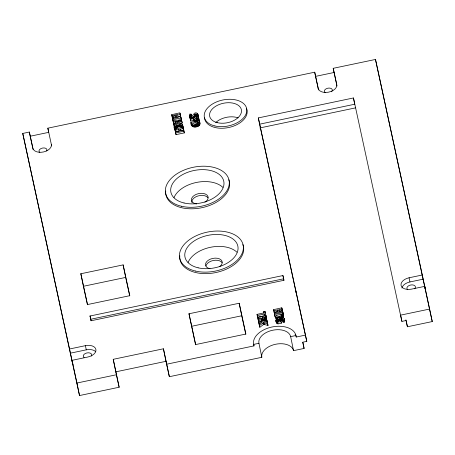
<?xml version="1.0" encoding="UTF-8"?>
<svg xmlns="http://www.w3.org/2000/svg" width="455" height="455" viewBox="0 0 455 455"><rect width="100%" height="100%" fill="white"/><g stroke="black" fill="none" stroke-linecap="round" stroke-linejoin="round"><path stroke-width="0.68" d="M190.998 116.491L190.781 115.098L191.214 114.211L189.871 114.006C188.205 116.059 191.219 118.027 193.051 116.855C194.649 116.48 194.421 113.557 196.35 114.12L196.606 117.225L196.452 115.223M260.823 321.617L261.784 320.906L261.523 318.727C263.502 321.281 267.984 318.403 265.794 315.599L257.706 317.431L258.303 320.28M265.709 318.949L266.056 320.616L266.67 319.143L266.272 317.027M190.963 122.213C190.992 127.696 201.838 125.409 199.114 120.387L190.963 122.213C189.542 129.743 203.186 127.667 199.341 121.087M274.541 313.973C274.12 319.899 285.558 317.835 282.811 312.585L274.661 314.416M282.703 315.946L283.044 317.618L283.601 316.111L283.272 314.593M181.664 126.814C181.636 123.612 177.029 125.011 175.681 126.484L175.937 128.202M277.47 321.594L277.294 320.092C278.25 318.5 284.13 317.368 282.657 320.4L283.004 322.072L284.062 322.367L284.711 321.088L284.136 318.443C281.435 315.634 273.683 318.381 276.486 322.891L277.965 323.886L281.355 323.175L281.008 321.509L277.618 322.22L276.145 321.224M261.784 320.906L261.523 318.727M189.809 116.514L190.372 118.3L190.031 116.634M197.646 116.958L197.419 115.843C199 114.154 196.606 112.061 194.831 113.045C193.483 113.648 192.539 117.441 190.77 115.377M198.209 116.651L197.612 113.579M194.564 120.103C197.032 121.439 199.99 118.744 198.141 116.315L190.076 118.141L190.673 120.99L193.921 120.308L194.911 121.775L194.564 120.103L193.58 118.641L190.332 119.324L190.076 118.141M198.443 119.255L198.784 120.922L198.971 119.341L198.431 117.009M181.437 125.699L181.044 126.791L182.108 127.093C185.168 120.638 169.527 124.414 175.346 129.823L174.305 127.064M284.062 322.367L283.721 320.695L284.369 319.416L284.136 318.443M259.543 325.985L259.822 327.264L263.354 324.66L263.013 322.993L263.291 322.021L264.025 322.811L264.372 324.483L268.018 325.467L267.409 322.567L264.577 321.782L267.261 321.224L267.603 322.891M263.354 324.66L263.638 323.687L263.291 322.021M174.788 127.73L174.652 128.737M194.217 115.86L194.558 117.532L195.593 115.877L196.696 115.792L196.35 114.12M283.004 322.072L282.839 320.121M181.096 125.205L181.443 126.871L178.741 126.774L176.022 128.151L175.681 126.484M261.443 319.234L258.559 321.372L258.048 319.103M259.202 324.318L261.864 322.35L258.906 322.976M263.013 322.993L259.475 325.592L258.997 323.465M279.677 320.553L277.931 321.395L277.59 319.728M175.004 128.156L175.459 128.424L176.443 127.804L175.704 127.093M173.219 118.408L172.855 116.685L177.717 114.37L171.944 115.741L171.711 114.66L179.873 112.84L180.641 115.684L178.787 116.673M180.299 114.012L174.982 116.599L180.737 116.804L181.505 119.614L178.292 120.285M172.957 120.387L181.454 120.126L181.898 121.36L173.895 124.721L173.645 123.572L175.897 122.691L175.613 121.377L173.19 121.485L172.906 120.256M179.776 124.061L182.239 123.032L181.898 121.36M267.261 321.224L266.812 319.967L258.65 321.793L258.901 323.039M282.236 309.053L278.892 309.753L279.233 311.419L282.578 310.72L281.781 307.819L273.626 309.639L274.217 312.477L277.988 311.686L277.647 310.014L273.876 310.805L273.626 309.639M264.15 317.317L265.083 317.061L265.163 317.664L264.036 318.489L262.979 318.483L262.353 317.692L264.15 317.317L264.491 318.983M196.52 118.021L197.442 117.777L197.527 118.374L196.475 119.17L195.275 119.125L194.734 118.397L196.52 118.021L196.861 119.693M424.754 286.354L425.607 290.523L422.291 275.008L409.079 277.777A9.447 5.807 -11.6 0 0 401.06 285.393A9.447 5.807 -11.6 0 0 411.542 289.124L424.754 286.354L432.25 321.566L407.413 326.77L406.127 320.513L401.901 321.401L353.455 97.962L258.338 117.913L306.784 341.347L302.82 342.183L304.105 348.439L293.532 350.657A16.198 9.953 -11.6 0 0 275.571 344.259A16.198 9.953 -11.6 0 0 261.83 357.306L169.351 376.706L163.436 348.786L113.238 359.313L119.147 387.233L79.517 395.549L22.75 133.434L29.353 132.052L32.874 148.256A9.447 5.807 -11.6 0 0 43.356 151.993A9.447 5.807 -11.6 0 0 51.369 144.377L51.654 145.771M29.353 132.052L30.212 136.227L48.708 132.348L47.849 128.173L314.712 72.197L318.517 89.8M336.996 86.001L333.208 68.318L375.483 59.451L422.291 275.008M314.712 72.197L315.571 76.372L334.067 72.493M175.613 121.377L175.954 123.043L173.537 123.157L172.564 118.584L178.4 117.515L172.985 117.299L172.855 116.685M181.164 117.942L172.803 119.699L172.564 118.584M197.39 122.099L192.476 123.129L192.806 123.686C194.387 124.59 198.255 124.238 198.278 121.917L197.39 122.099L197.732 123.771L194.66 124.414M181.136 130.784L183.809 130.221L183.012 127.32L174.856 129.14L175.107 130.306L178.878 129.516L179.202 131.012L175.431 131.802M180.464 130.921L180.123 129.254L183.467 128.555M175.778 133.474L176.028 134.635L184.389 132.883L183.627 130.084L180.447 130.75L180.123 129.254M175.448 131.973L179.219 131.182L178.878 129.516M184.048 131.211L175.687 132.968L174.288 126.553M258.338 117.913L259.623 124.175L354.741 104.223L353.455 97.962M259.851 127.946L355.531 107.875M80.848 273.756L123.123 264.89L129.806 295.687L87.531 304.554L80.848 273.756L83.413 286.28L125.688 277.413L129.703 295.887M90.039 316.015L282.919 275.559L283.624 278.801L283.931 280.303L91.051 320.758L90.039 316.015L91.051 320.758M90.744 319.256L283.624 278.801M188.984 313.774L239.188 303.246L245.876 334.038L195.673 344.566L188.984 313.774L195.565 344.771M69.558 348.991L85.409 345.663A9.447 5.807 -11.6 0 1 95.891 349.4A9.447 5.807 -11.6 0 1 87.872 357.01L72.021 360.337L72.874 364.512L22.75 133.434M191.555 326.298L241.759 315.764L245.768 334.243M264.059 313.245L263.718 311.573L264.964 311.311L266.135 316.794M70.411 353.165L86.268 349.838A9.447 5.807 -11.6 0 1 95.766 351.749M401.913 288.032A9.447 5.807 -11.6 0 1 409.938 281.952L423.144 279.182M257.041 314.36L257.297 315.537L264.258 314.075L264.605 315.747L257.638 317.209L257.041 314.36L264.002 312.898L263.718 311.573M282.737 312.255L283.158 313.381L282.396 310.583L279.216 311.248L278.892 309.753M282.817 311.709L274.456 313.467L273.967 311.311M281.088 314.297L276.174 315.326L276.504 315.889C278.09 316.794 281.958 316.441 281.975 314.115L281.088 314.297L281.429 315.969M278.972 316.481L280.2 316.225M281.355 323.175L280.553 319.404L279.433 319.643L279.541 320.65L277.749 321.025L277.243 320.479M113.238 359.313L115.809 371.837L166.007 361.31L169.351 376.706M166.78 364.182L253.975 345.897L253.662 344.395L258.952 343.286A16.198 9.953 -11.6 0 1 272.693 330.233A16.198 9.953 -11.6 0 1 290.654 336.632L295.938 335.528L296.25 337.03L305.498 335.09M72.021 360.337L76.946 383.025L116.577 374.715M429.679 309.042L400.616 315.139L401.901 321.401M280.354 320.383L282.373 320.24L283.272 320.69L282.93 319.018M176.858 121.32L180.874 120.962L177.058 122.241L176.858 121.32L177.086 122.435M196.259 115.559L197.419 115.843M264.025 322.811L267.676 323.801L267.409 322.567M282.657 320.4L283.721 320.695M275.002 316.083L275.514 317.931L277.112 319.052L276.771 317.38M261.864 320.4L262.876 321.19L262.529 319.524M263.638 323.687L264.372 324.483M182.518 126.086L183.064 127.042L183.001 127.923L182.66 126.251M284.13 319.694L284.477 320.115M275.901 320.155L276.486 322.891M266.135 317.272L266.613 318.693M198.636 118.311L198.971 119.341M181.505 119.614L180.737 116.804M183.968 131.757L184.389 132.883M183.809 130.221L182.523 124.841M180.641 115.684L179.987 113.397M181.795 121.798L182.239 123.032M199.574 122.395L199.836 123.362M432.25 321.566L375.483 59.451M405.905 319.842L407.413 326.77M333.208 68.318L336.728 84.528A9.447 5.807 -11.6 0 1 328.709 92.138A9.447 5.807 -11.6 0 1 318.233 88.406M315.571 76.372L318.5 89.88M259.623 124.175L272.244 182.62M295.449 289.164L306.784 341.347M302.763 342.262L304.105 348.439M283.931 280.303L282.919 275.559M277.647 310.014L277.971 311.51L274.2 312.301L275.258 317.266M267.75 324.233L268.018 325.467M264.258 314.075L264.543 315.389L265.794 315.127L266.67 319.143M257.382 316.032L257.638 317.209M257.706 317.431L257.962 318.614L261.153 317.943L258.292 320.138L259.822 327.264M190.417 119.813L190.673 120.99M191.305 123.885L191.561 125.068M172.053 116.326L172.286 117.407L171.711 114.66M173.986 125.244L174.237 126.393L173.645 123.572M115.809 371.837L119.147 387.233M83.566 286.963L87.428 304.753M47.849 128.173L51.642 145.85M30.212 136.227L33.147 149.729M409.079 277.777L409.938 281.952M296.734 295.42L272.221 182.193L273.506 188.455M290.654 336.632L293.532 350.657M284.341 318.978L284.711 321.088M283.038 313.285L283.601 316.111M282.396 310.583L282.623 311.698M282.811 312.585L283.152 314.257M284.273 319.859L284.62 321.531M281.781 307.819L282.123 309.485M283.203 314.979L283.545 316.646M283.021 315.48L283.363 317.152M284.056 320.292L284.398 321.964M281.975 314.115L282.202 315.23M282.242 316.373L282.583 318.039M282.714 318.807L283.203 320.946M282.407 318.659L282.748 320.326M281.628 316.748L281.855 317.857M282.032 318.568L282.373 320.24M281.594 318.534L281.935 320.201M281.099 318.551L281.44 320.218M280.553 319.404L280.894 321.076M280.013 318.71L280.24 319.825M279.33 318.881L279.563 319.996M278.659 319.114L279.006 320.786M278.062 319.399L278.403 321.071M277.271 317.482L277.499 318.591M277.294 320.092L277.522 321.202M277.618 322.22L277.965 323.886M276.333 317.237L276.68 318.904M277.032 321.986L277.379 323.653M275.639 316.816L275.98 318.489M276.532 321.657L276.873 323.323M276.06 319.66L276.265 322.339M275.173 316.259L275.514 317.931M266.812 319.967L267.153 321.634M264.964 311.311L265.31 312.983M265.794 315.599L266.266 317.601M266.3 317.897L266.641 319.564M266.192 318.284L266.533 319.956M265.993 318.637L266.334 320.309M265.083 317.061L265.384 318.454M265.345 319.211L265.572 320.326M264.895 319.427L265.123 320.536M264.361 319.575L264.702 321.247M263.803 319.66L264.031 320.775M263.32 319.677L263.547 320.786M262.899 319.626L263.126 320.741M262.353 317.692L262.58 318.807M261.943 319.183L262.29 320.855M258.952 343.286L261.83 357.306M239.188 303.246L241.759 315.764M197.902 114.182L198.278 116.247M199.114 120.387L199.899 123.914M198.289 116.639L198.522 117.754M198.681 118.499L199.028 120.165M199.506 122.776L199.847 124.448M197.862 114.978L198.374 117.43M198.607 118.891L198.949 120.558M197.692 115.399L197.919 116.508M199.324 123.282L199.665 124.954M198.181 119.585L198.414 120.694M199.006 123.749L199.347 125.421M197.442 117.777L197.726 119.034M197.823 119.87L198.056 120.984M198.278 121.917L198.505 123.032M196.543 114.296L196.776 115.411M198.539 124.169L198.886 125.842M196.583 114.95L196.81 116.065M196.054 114.029L196.395 115.701M197.356 120.109L197.584 121.223M197.931 124.545L198.272 126.217M195.633 114.063L195.974 115.729M196.759 120.279L196.987 121.394M195.252 114.205L195.593 115.877M194.979 114.438L195.326 116.11M197.157 124.863L197.498 126.535M196.071 120.382L196.298 121.496M194.786 114.734L195.127 116.406M194.626 115.069L194.968 116.736M194.439 115.462L194.78 117.134M195.479 120.382L195.713 121.496M196.213 125.114L196.554 126.786M194.985 120.285L195.326 121.957M193.927 116.235L194.16 117.35M195.451 125.25L195.792 126.917M193.551 116.577L193.779 117.686M194.222 119.841L194.564 121.513M193.949 119.506L194.296 121.172M193.58 118.641L193.921 120.308M194.757 125.318L195.098 126.985M194.131 125.324L194.473 126.996M192.402 117.054L192.636 118.163M193.568 125.279L193.915 126.951M191.214 114.211L191.39 116.139L191.043 114.472M191.8 117.134L192.027 118.249M190.884 114.779L191.231 116.452M193.074 125.182L193.415 126.854M190.781 115.098L191.009 116.207M191.259 117.123L191.487 118.237M192.636 125.034L192.977 126.706M190.781 117.026L191.009 118.141M190.372 116.861L190.6 117.976M191.942 124.619L192.283 126.285M191.475 124.061L191.817 125.728M189.758 116.349L190.099 118.016M189.399 115.246L189.906 117.691M182.722 125.375L183.064 127.042M183.627 130.084L183.854 131.199M181.454 120.126L181.681 121.24M182.171 124.42L182.404 125.529M182.444 126.683L182.785 128.356M181.317 125.415L181.545 126.53M180.794 125.057L181.136 126.723M181.044 126.791L181.272 127.906M180.419 124.966L180.76 126.632M179.975 124.932L180.322 126.598M179.486 124.943L179.827 126.615M178.4 125.102L178.741 126.774M177.717 125.279L178.059 126.945M177.046 125.506L177.387 127.178M176.449 125.79L176.79 127.463M176.443 127.804L176.671 128.913M175.971 126.12L176.318 127.792M176.096 127.531L176.438 129.203M175.459 128.424L175.687 129.538M174.674 127.838L175.016 129.51M175.107 130.306L176.028 134.635M173.19 121.485L173.537 123.157M163.436 348.786L166.007 361.31M123.123 264.89L125.688 277.413M85.409 345.663L86.268 349.838M76.946 383.025L79.517 395.549M253.975 345.897A21.595 13.269 -11.6 0 1 253.788 344.168M295.136 334.328A21.595 13.269 -11.6 0 1 296.25 337.03M215.71 122.56A16.198 9.953 -11.6 0 1 238.13 117.856M188.103 262.438A26.999 16.585 -11.6 0 1 210.341 247.315A26.999 16.585 -11.6 0 1 236.924 252.201M174.026 197.612A26.999 16.585 -11.6 0 1 196.264 182.483A26.999 16.585 -11.6 0 1 222.848 187.369M242.862 244.562A32.396 19.901 -11.6 0 1 214.385 272.835A32.396 19.901 -11.6 0 1 179.799 255.812M228.785 179.731A32.396 19.901 -11.6 0 1 200.308 208.009A32.396 19.901 -11.6 0 1 165.722 190.986M246.434 108.478A21.595 13.269 -11.6 0 1 229.115 127.428A21.595 13.269 -11.6 0 1 204.54 117.851M253.662 344.395A21.595 13.269 -11.6 0 1 271.988 326.991A21.595 13.269 -11.6 0 1 295.938 335.528M191.891 202.526A8.503 5.227 -11.6 0 1 198.027 195.946A8.503 5.227 -11.6 0 1 207.963 197.771M196.583 203.988A8.503 5.227 -11.6 0 1 192.698 196.748A8.503 5.227 -11.6 0 1 205.45 194.075A8.503 5.227 -11.6 0 1 204.909 202.242M205.967 265.97A8.503 5.227 -11.6 0 1 213.185 260.505A8.503 5.227 -11.6 0 1 222.046 262.598M210 268.706A8.503 5.227 -11.6 0 1 206.906 261.432A8.503 5.227 -11.6 0 1 219.344 258.821A8.503 5.227 -11.6 0 1 219.543 266.704M325.166 92.575A4.05 2.485 -11.6 0 1 325.632 89.129A4.05 2.485 -11.6 0 1 331.035 88.441A4.05 2.485 -11.6 0 1 331.513 91.773M39.812 152.431A4.05 2.485 -11.6 0 1 42.451 148.063A4.05 2.485 -11.6 0 1 46.677 150.986M84.118 357.579A4.317 2.656 -11.6 0 1 86.933 352.921A4.317 2.656 -11.6 0 1 91.438 356.043M407.788 289.687A4.317 2.656 -11.6 0 1 408.283 286.007A4.317 2.656 -11.6 0 1 414.044 285.279A4.317 2.656 -11.6 0 1 414.556 288.828M217.541 122.713A16.198 9.953 -11.6 0 0 241.508 110.952A16.198 9.953 -11.6 0 0 217.501 105.264A16.198 9.953 -11.6 0 0 217.541 122.713M198.118 267.813A26.999 16.585 -11.6 0 0 238.067 248.202A26.999 16.585 -11.6 0 0 198.05 238.733A26.999 16.585 -11.6 0 0 198.118 267.813M184.042 202.987A26.999 16.585 -11.6 0 0 223.991 183.376A26.999 16.585 -11.6 0 0 183.974 173.901A26.999 16.585 -11.6 0 0 184.042 202.987M195.462 271.061A32.396 19.901 -11.6 0 0 243.397 247.531A32.396 19.901 -11.6 0 0 195.377 236.162A32.396 19.901 -11.6 0 0 195.462 271.061M181.386 206.234A32.396 19.901 -11.6 0 0 229.32 182.7A32.396 19.901 -11.6 0 0 181.3 171.33A32.396 19.901 -11.6 0 0 181.386 206.234M214.879 125.961A21.595 13.269 -11.6 0 0 246.843 110.275A21.595 13.269 -11.6 0 0 214.828 102.694A21.595 13.269 -11.6 0 0 214.879 125.961"/></g></svg>
